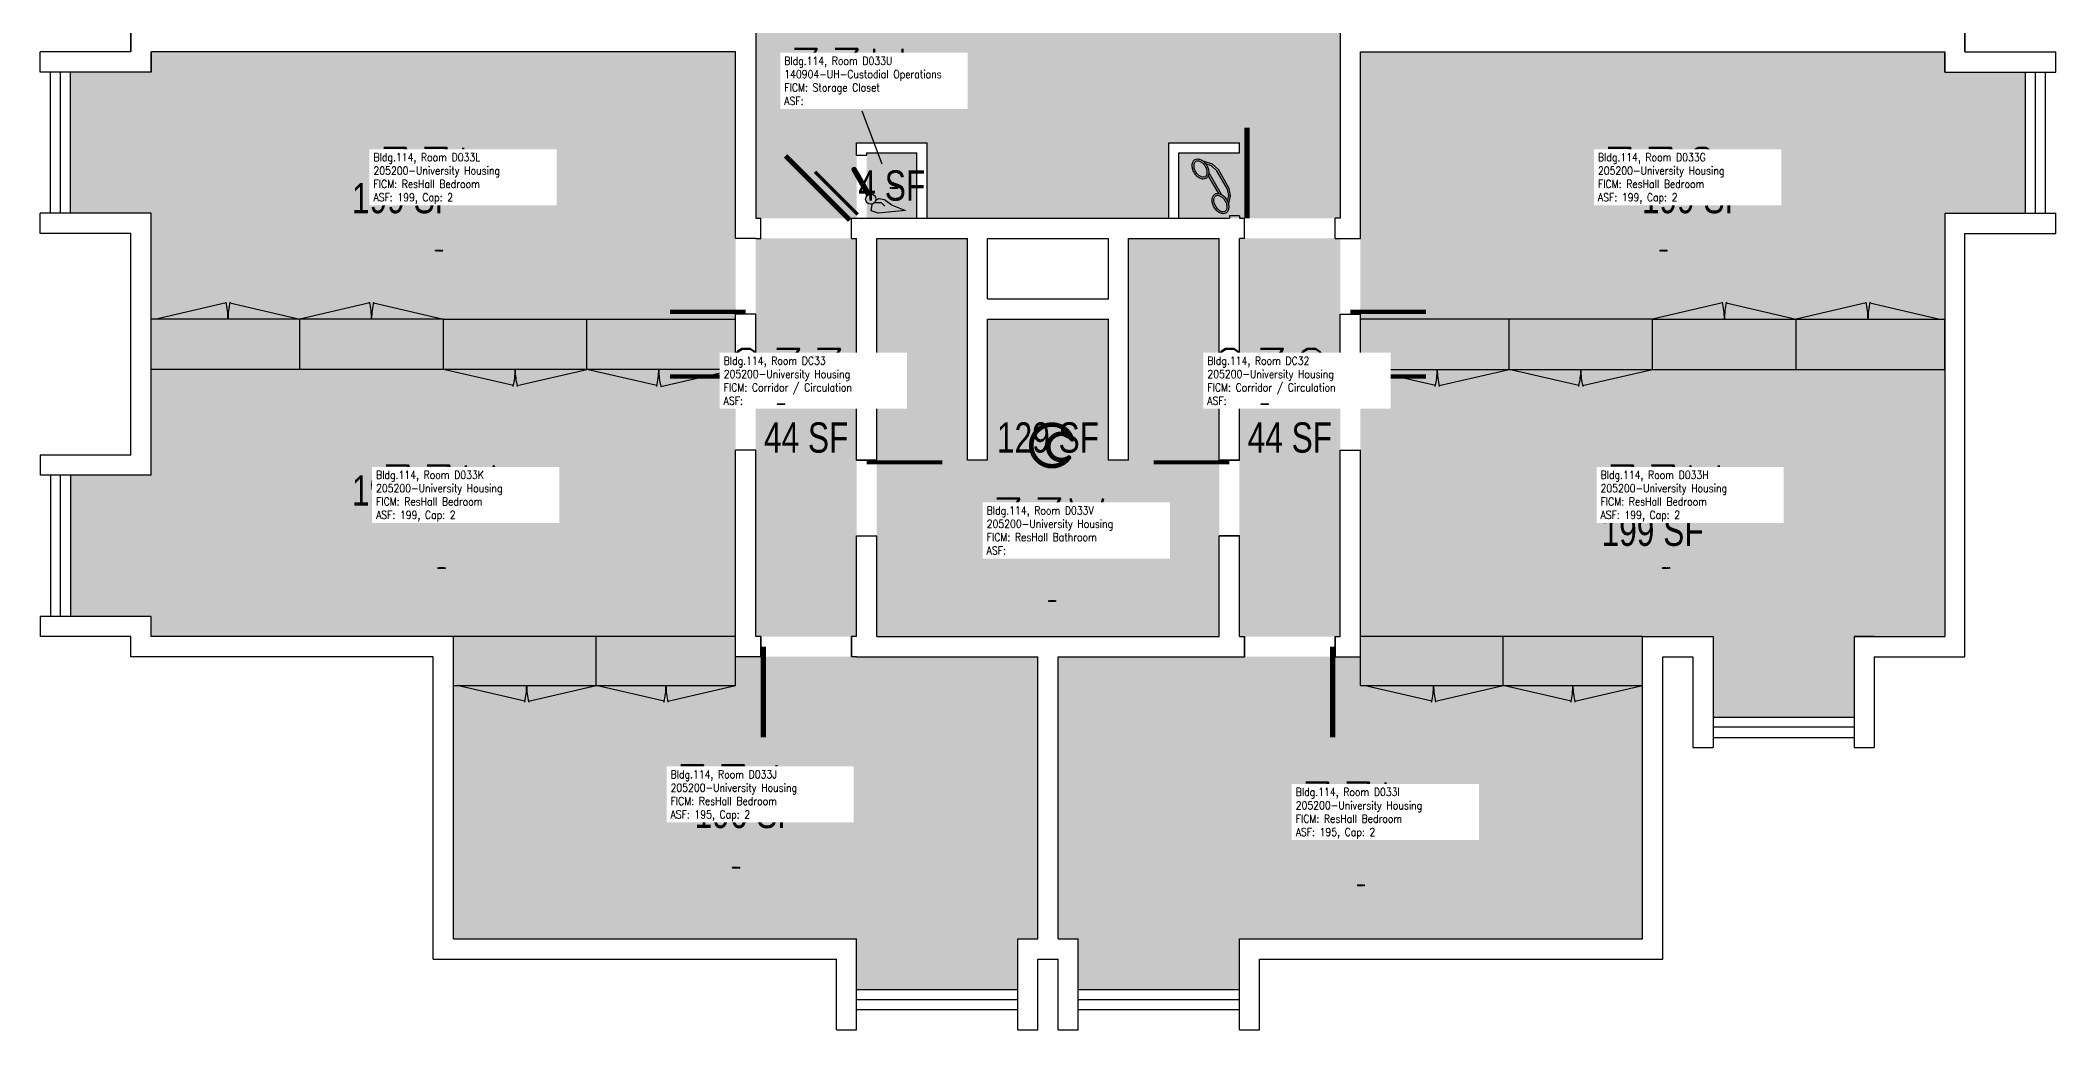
# Model space of a CAD drawing. Header units: inches. Extents: x 0 to 1220, y 0 to 2896.
# Drawn here: x 420 to 1220, y 2012 to 2405 of the extents above; entities that cross this region are included whole.
import ezdxf
from ezdxf.enums import TextEntityAlignment as Align

# ---------------------------------------------------------------- set-up
doc = ezdxf.new("R2010")
doc.units = ezdxf.units.IN
doc.header["$LTSCALE"] = 10
doc.header["$MEASUREMENT"] = 0
doc.layers.get('0').update_dxf_attribs({"linetype": 'CONTINUOUS'})
for name, color, linetype in [('A-DOOR', 2, 'CONTINUOUS'), ('A-FLOR', 3, 'CONTINUOUS'), ('A-GLAZ', 1, 'CONTINUOUS'), ('A-GLAZ-SILL', 2, 'CONTINUOUS'), ('A-IDEN-ICON', 4, 'CONTINUOUS'), ('A-IDEN-RNUM', 7, 'CONTINUOUS'), ('A-IDEN-SNUM', 4, 'CONTINUOUS'), ('A-IDEN-VNUM', 4, 'CONTINUOUS'), ('A-WALL', 5, 'CONTINUOUS'), ('AREA-TEXT', 3, 'CONTINUOUS'), ('Rooms-Category-Color', 7, 'CONTINUOUS'), ('Rooms-College-Color', 7, 'CONTINUOUS'), ('Rooms-Department-Color', 7, 'CONTINUOUS'), ('Rooms-Division-Color', 7, 'CONTINUOUS'), ('Rooms-Information', 7, 'CONTINUOUS')]:
    doc.layers.add(name, color=color, linetype=linetype)
doc.styles.add('AREA', font='arial.ttf', dxfattribs={"width": 0.75, "height": 12})
doc.styles.add('ROOMSNUMBER', font='txt.shx', dxfattribs={"height": 0.03})
doc.styles.add('ROOMVNUMBER', font='simplex.shx', dxfattribs={"width": 0.85})

# ---------------------------------------------------------------- blocks, each defined once
blk = doc.blocks.new('CPBATH')
at = {"color": 0, "linetype": 'ByBlock', "const_width": 0.0127}
for points in [[(0.0571, 0.0168, 0.861492), (-0.0551, 0, 1)], [(-0.0551, 0, 0.726902), (0.0487, -0.0337, 1)], [(0.0571, 0.0168, 0.729002), (-0.0084, -0.0042, 1)], [(-0.0084, -0.0042, 0.609468), (0.0487, -0.0337, 1)]]:
    blk.add_lwpolyline(points, format="xyb", dxfattribs=at)
at = {"color": 0, "linetype": 'ByBlock', "const_width": 0.00637}
for points in [[(0.0544, 0.0152, 1), (0.0599, 0.0184, 1)], [(0.0459, -0.0353, 1), (0.0515, -0.0321, 1)]]:
    blk.add_lwpolyline(points, format="xyb", close=True, dxfattribs=at)
blk = doc.blocks.new('CPPHONE')
at = {"color": 0, "linetype": 'ByBlock'}
for p, q in [((0.0096, 0.0252), (-0.0196, -0.0252)), ((0.0169, 0.0279), (-0.0182, -0.0329))]:
    blk.add_line(p, q, dxfattribs=at)
for points in [[(0.0364, 0.0572), (0.0417, 0.0308), (0.0382, 0.0108), (0.0082, -0.0411), (-0.0083, -0.0558), (-0.0338, -0.0645)], [(0.0334, 0.047), (0.0366, 0.0307), (0.0334, 0.0126), (0.0043, -0.0379), (-0.0109, -0.0514), (-0.0265, -0.0567)]]:
    blk.add_lwpolyline(points, dxfattribs=at)
for points in [[(0.0288, 0.0786, 0.139889), (0.0216, 0.0804, 0.107118), (0.0122, 0.0781, 0.079812), (0.0039, 0.0722, 0.067459), (-0.0035, 0.0626, 0.067459), (-0.008, 0.0515, 0.079812), (-0.009, 0.0413, 0.107118), (-0.0064, 0.032, 0.139889), (-0.0012, 0.0267, 0.139889), (0.0061, 0.0248, 0.107118), (0.0155, 0.0272, 0.079812), (0.0238, 0.0331, 0.067459), (0.0312, 0.0426, 0.067459), (0.0357, 0.0538, 0.079812), (0.0367, 0.0639, 0.107118), (0.034, 0.0732, 0.139889)], [(0.0263, 0.0743, 0.139889), (0.0218, 0.0754, 0.107118), (0.0144, 0.0736, 0.079812), (0.0074, 0.0686, 0.067459), (0.0008, 0.0601, 0.067459), (-0.0032, 0.0502, 0.079812), (-0.004, 0.0417, 0.107118), (-0.0019, 0.0344, 0.139889), (0.0013, 0.031, 0.139889), (0.0059, 0.0298, 0.107118), (0.0133, 0.0317, 0.079812), (0.0203, 0.0367, 0.067459), (0.0268, 0.0451, 0.067459), (0.0309, 0.055, 0.079812), (0.0317, 0.0636, 0.107118), (0.0296, 0.0709, 0.139889)], [(-0.0262, -0.0167, 0.139889), (-0.0334, -0.0148, 0.107118), (-0.0428, -0.0172, 0.079812), (-0.0511, -0.0231, 0.067459), (-0.0585, -0.0326, 0.067459), (-0.063, -0.0438, 0.079812), (-0.064, -0.0539, 0.107118), (-0.0614, -0.0632, 0.139889), (-0.0562, -0.0686, 0.139889), (-0.0489, -0.0704, 0.107118), (-0.0395, -0.0681, 0.079812), (-0.0312, -0.0622, 0.067459), (-0.0238, -0.0526, 0.067459), (-0.0193, -0.0415, 0.079812), (-0.0183, -0.0313, 0.107118), (-0.021, -0.022, 0.139889)], [(-0.0287, -0.021, 0.139889), (-0.0332, -0.0198, 0.107118), (-0.0406, -0.0217, 0.079812), (-0.0476, -0.0267, 0.067459), (-0.0542, -0.0351, 0.067459), (-0.0582, -0.045, 0.079812), (-0.059, -0.0536, 0.107118), (-0.0569, -0.0609, 0.139889), (-0.0537, -0.0643, 0.139889), (-0.0491, -0.0654, 0.107118), (-0.0417, -0.0636, 0.079812), (-0.0347, -0.0586, 0.067459), (-0.0282, -0.0501, 0.067459), (-0.0241, -0.0402, 0.079812), (-0.0233, -0.0317, 0.107118), (-0.0254, -0.0244, 0.139889)]]:
    blk.add_lwpolyline(points, format="xyb", close=True, dxfattribs=at)
blk = doc.blocks.new('CPCUST')
at = {"color": 0, "linetype": 'ByBlock'}
for p, q in [((0.0171, -0.0639), (0.02, -0.0466)), ((0.0262, -0.0408), (0.0446, -0.0406)), ((0.0297, -0.0341), (0.0376, -0.0302)), ((0.0376, -0.0302), (0.0533, -0.0324)), ((0.0446, -0.0406), (0.0543, -0.0505)), ((0.0533, -0.0324), (0.0745, -0.0479)), ((0.0745, -0.0479), (0.1117, -0.0625)), ((0.0358, -0.0705), (0.0171, -0.0639)), ((0.1117, -0.0625), (0.0358, -0.0705))]:
    blk.add_line(p, q, dxfattribs=at)
at = {"color": 0, "linetype": 'ByBlock', "const_width": 0.0075}
blk.add_lwpolyline([(-0.0332, 0.0481, 1), (-0.0268, 0.0519, 1)], format="xyb", close=True, dxfattribs=at)
at = {"color": 0, "linetype": 'ByBlock', "const_width": 0.015}
blk.add_lwpolyline([(-0.03, 0.05), (0.01, -0.0193)], dxfattribs=at)
at = {"color": 0, "linetype": 'ByBlock'}
blk.add_circle((0.0158, -0.0313), 0.0141, dxfattribs=at)

msp = doc.modelspace()

# ---------------------------------------------------------------- hatches: boundary and pattern name
at = {"layer": 'Rooms-Category-Color', "true_color": 0x728ef3}
for points in [[(868, 2334), (772, 2334), (772, 2363.99), (744, 2364), (744, 2334), (704, 2334), (704, 2574), (744, 2574), (744, 2544), (772, 2544), (772, 2574), (868, 2574), (868, 2544), (896, 2544), (896, 2574), (936, 2574), (936, 2334), (898, 2334), (872, 2334), (872, 2360), (896, 2360), (896, 2364), (868, 2364)], [(696, 2400), (464, 2400), (464, 2392), (432, 2392), (432, 2336), (464, 2336), (464, 2284), (696, 2284)], [(944, 2400), (1176, 2400), (1176, 2392), (1208, 2392), (1208, 2336), (1176, 2336), (1176, 2284), (944, 2284)], [(768, 2360), (748, 2360), (748, 2334), (768, 2334)], [(752, 2168), (888, 2168), (888, 2326), (852, 2326), (852, 2238), (844, 2238), (844, 2294), (796, 2294), (796, 2238), (788, 2238), (788, 2326), (752, 2326)], [(696, 2168), (464, 2168), (464, 2176), (432, 2176), (432, 2232), (464, 2232), (464, 2284), (696, 2284)], [(944, 2168), (1084, 2168), (1084, 2136), (1140, 2136), (1140, 2168), (1176, 2168), (1176, 2284), (944, 2284)], [(816, 2160), (696, 2160), (696, 2168), (584, 2168), (584, 2048), (744, 2048), (744, 2028), (808, 2028), (808, 2048), (816, 2048)], [(824, 2160), (944, 2160), (944, 2168), (1056, 2168), (1056, 2048), (896, 2048), (896, 2028), (832, 2028), (832, 2048), (824, 2048)]]:
    msp.add_hatch(color=171, dxfattribs=at).paths.add_polyline_path(points)
at = {"layer": 'Rooms-Category-Color', "true_color": 0xadadad}
for points in [[(744, 2168), (704, 2168), (704, 2326), (744, 2326)], [(936, 2168), (896, 2168), (896, 2326), (936, 2326)]]:
    msp.add_hatch(color=253, dxfattribs=at).paths.add_polyline_path(points)
at = {"layer": 'Rooms-College-Color', "true_color": 0xadadad}
for points in [[(868, 2334), (772, 2334), (772, 2363.99), (744, 2364), (744, 2334), (704, 2334), (704, 2574), (744, 2574), (744, 2544), (772, 2544), (772, 2574), (868, 2574), (868, 2544), (896, 2544), (896, 2574), (936, 2574), (936, 2334), (898, 2334), (872, 2334), (872, 2360), (896, 2360), (896, 2364), (868, 2364)], [(696, 2400), (464, 2400), (464, 2392), (432, 2392), (432, 2336), (464, 2336), (464, 2284), (696, 2284)], [(944, 2400), (1176, 2400), (1176, 2392), (1208, 2392), (1208, 2336), (1176, 2336), (1176, 2284), (944, 2284)], [(768, 2360), (748, 2360), (748, 2334), (768, 2334)], [(744, 2168), (704, 2168), (704, 2326), (744, 2326)], [(752, 2168), (888, 2168), (888, 2326), (852, 2326), (852, 2238), (844, 2238), (844, 2294), (796, 2294), (796, 2238), (788, 2238), (788, 2326), (752, 2326)], [(936, 2168), (896, 2168), (896, 2326), (936, 2326)], [(696, 2168), (464, 2168), (464, 2176), (432, 2176), (432, 2232), (464, 2232), (464, 2284), (696, 2284)], [(944, 2168), (1084, 2168), (1084, 2136), (1140, 2136), (1140, 2168), (1176, 2168), (1176, 2284), (944, 2284)], [(816, 2160), (696, 2160), (696, 2168), (584, 2168), (584, 2048), (744, 2048), (744, 2028), (808, 2028), (808, 2048), (816, 2048)], [(824, 2160), (944, 2160), (944, 2168), (1056, 2168), (1056, 2048), (896, 2048), (896, 2028), (832, 2028), (832, 2048), (824, 2048)]]:
    msp.add_hatch(color=253, dxfattribs=at).paths.add_polyline_path(points)
at = {"layer": 'Rooms-Department-Color', "true_color": 0x604aed}
for points in [[(868, 2334), (772, 2334), (772, 2363.99), (744, 2364), (744, 2334), (704, 2334), (704, 2574), (744, 2574), (744, 2544), (772, 2544), (772, 2574), (868, 2574), (868, 2544), (896, 2544), (896, 2574), (936, 2574), (936, 2334), (898, 2334), (872, 2334), (872, 2360), (896, 2360), (896, 2364), (868, 2364)], [(696, 2400), (464, 2400), (464, 2392), (432, 2392), (432, 2336), (464, 2336), (464, 2284), (696, 2284)], [(944, 2400), (1176, 2400), (1176, 2392), (1208, 2392), (1208, 2336), (1176, 2336), (1176, 2284), (944, 2284)], [(768, 2360), (748, 2360), (748, 2334), (768, 2334)], [(752, 2168), (888, 2168), (888, 2326), (852, 2326), (852, 2238), (844, 2238), (844, 2294), (796, 2294), (796, 2238), (788, 2238), (788, 2326), (752, 2326)], [(696, 2168), (464, 2168), (464, 2176), (432, 2176), (432, 2232), (464, 2232), (464, 2284), (696, 2284)], [(944, 2168), (1084, 2168), (1084, 2136), (1140, 2136), (1140, 2168), (1176, 2168), (1176, 2284), (944, 2284)], [(816, 2160), (696, 2160), (696, 2168), (584, 2168), (584, 2048), (744, 2048), (744, 2028), (808, 2028), (808, 2048), (816, 2048)], [(824, 2160), (944, 2160), (944, 2168), (1056, 2168), (1056, 2048), (896, 2048), (896, 2028), (832, 2028), (832, 2048), (824, 2048)]]:
    msp.add_hatch(color=173, dxfattribs=at).paths.add_polyline_path(points)
at = {"layer": 'Rooms-Department-Color', "true_color": 0xacacac}
for points in [[(744, 2168), (704, 2168), (704, 2326), (744, 2326)], [(936, 2168), (896, 2168), (896, 2326), (936, 2326)]]:
    msp.add_hatch(color=253, dxfattribs=at).paths.add_polyline_path(points)
at = {"layer": 'Rooms-Division-Color', "true_color": 0x604aed}
for points in [[(868, 2334), (772, 2334), (772, 2363.99), (744, 2364), (744, 2334), (704, 2334), (704, 2574), (744, 2574), (744, 2544), (772, 2544), (772, 2574), (868, 2574), (868, 2544), (896, 2544), (896, 2574), (936, 2574), (936, 2334), (898, 2334), (872, 2334), (872, 2360), (896, 2360), (896, 2364), (868, 2364)], [(696, 2400), (464, 2400), (464, 2392), (432, 2392), (432, 2336), (464, 2336), (464, 2284), (696, 2284)], [(944, 2400), (1176, 2400), (1176, 2392), (1208, 2392), (1208, 2336), (1176, 2336), (1176, 2284), (944, 2284)], [(768, 2360), (748, 2360), (748, 2334), (768, 2334)], [(752, 2168), (888, 2168), (888, 2326), (852, 2326), (852, 2238), (844, 2238), (844, 2294), (796, 2294), (796, 2238), (788, 2238), (788, 2326), (752, 2326)], [(696, 2168), (464, 2168), (464, 2176), (432, 2176), (432, 2232), (464, 2232), (464, 2284), (696, 2284)], [(944, 2168), (1084, 2168), (1084, 2136), (1140, 2136), (1140, 2168), (1176, 2168), (1176, 2284), (944, 2284)], [(816, 2160), (696, 2160), (696, 2168), (584, 2168), (584, 2048), (744, 2048), (744, 2028), (808, 2028), (808, 2048), (816, 2048)], [(824, 2160), (944, 2160), (944, 2168), (1056, 2168), (1056, 2048), (896, 2048), (896, 2028), (832, 2028), (832, 2048), (824, 2048)]]:
    msp.add_hatch(color=173, dxfattribs=at).paths.add_polyline_path(points)
at = {"layer": 'Rooms-Division-Color', "true_color": 0xadadad}
for points in [[(744, 2168), (704, 2168), (704, 2326), (744, 2326)], [(936, 2168), (896, 2168), (896, 2326), (936, 2326)]]:
    msp.add_hatch(color=253, dxfattribs=at).paths.add_polyline_path(points)

# ---------------------------------------------------------------- linework, layer by layer
at = {"layer": 'A-DOOR'}
for points in [[(899, 2334, 2, 2, 0), (899, 2370, 0, 0, -0.414214), (934, 2334, 0, 0, -0.814237)], [(741.29, 2333.29, 2, 2, 0), (715.84, 2358.75, 0, 0, 0.195255), (705.79, 2334, 0, 0, 0.195255)], [(744.47, 2335.47, 1.33, 1.33, 0), (727.5, 2352.44, 0, 0, -0.195255), (744, 2359.14, 0, 0, -0.195255)], [(700, 2296.83, 1.67, 1.67, 0), (670, 2296.83, 0, 0, -0.414214), (700, 2326, 0, 0, -0.814237)], [(940, 2296.83, 1.67, 1.67, 0), (970, 2296.83, 0, 0, 0.414214), (940, 2326, 0, 0, 0.814237)], [(700, 2271.17, 1.67, 1.67, 0), (670, 2271.17, 0, 0, 0.414214), (700, 2242, 0, 0, 0.814237)], [(940, 2271.17, 1.67, 1.67, 0), (970, 2271.17, 0, 0, -0.414214), (940, 2242, 0, 0, -0.814237)], [(748, 2237.17, 1.67, 1.67, 0), (778, 2237.17, 0, 0, -0.414214), (748, 2208, 0, 0, -0.814237)], [(892, 2237.17, 1.67, 1.67, 0), (862, 2237.17, 0, 0, 0.414214), (892, 2208, 0, 0, 0.814237)], [(707, 2164, 2, 2, 0), (707, 2128, 0, 0, 0.414214), (742, 2164, 0, 0, 0.814237)], [(933, 2164, 2, 2, 0), (933, 2128, 0, 0, -0.414214), (898, 2164, 0, 0, -0.814237)]]:
    msp.add_lwpolyline(points, format="xyseb", dxfattribs=at)
at = {"layer": 'A-FLOR'}
for p, q in [((493.77, 2300.41), (466, 2294)), ((495.23, 2300.41), (523, 2294)), ((550.77, 2300.41), (523, 2294)), ((552.23, 2300.41), (580, 2294)), ((1087.77, 2300.41), (1060, 2294)), ((1089.23, 2300.41), (1117, 2294)), ((1144.77, 2300.41), (1117, 2294)), ((1146.23, 2300.41), (1174, 2294)), ((464, 2274), (464, 2294)), ((580, 2294), (464, 2294)), ((523, 2274), (523, 2294)), ((580, 2274), (580, 2294)), ((580, 2294), (696, 2294)), ((637, 2274), (637, 2294)), ((1060, 2294), (944, 2294)), ((1003, 2274), (1003, 2294)), ((1060, 2274), (1060, 2294)), ((1060, 2294), (1176, 2294)), ((1117, 2274), (1117, 2294)), ((1176, 2274), (1176, 2294)), ((580, 2274), (464, 2274)), ((607.77, 2267.59), (580, 2274)), ((637, 2274), (580, 2274)), ((609.23, 2267.59), (637, 2274)), ((696, 2274), (637, 2274)), ((664.77, 2267.59), (637, 2274)), ((694, 2274), (637, 2274)), ((666.32, 2267.23), (695.63, 2274)), ((944, 2274), (1003, 2274)), ((973.77, 2267.59), (946, 2274)), ((946, 2274), (1003, 2274)), ((975.23, 2267.59), (1003, 2274)), ((1030.77, 2267.59), (1003, 2274)), ((1003, 2274), (1060, 2274)), ((1032.23, 2267.59), (1060, 2274)), ((1060, 2274), (1176, 2274)), ((584, 2148.6), (584, 2168)), ((696, 2168), (584, 2168)), ((640.71, 2148.6), (640.71, 2168)), ((696, 2148.6), (696, 2168)), ((944, 2148.6), (944, 2168)), ((1056, 2168), (944, 2168)), ((1000.71, 2148.6), (1000.71, 2168)), ((1056, 2148.6), (1056, 2168)), ((584, 2148.6), (640.71, 2148.6)), ((612.36, 2142.38), (585.42, 2148.6)), ((585.42, 2148.6), (640.71, 2148.6)), ((613.77, 2142.38), (640.71, 2148.6)), ((667.65, 2142.38), (640.71, 2148.6)), ((640.71, 2148.6), (696, 2148.6)), ((669.06, 2142.38), (696, 2148.6)), ((944, 2148.6), (1000.71, 2148.6)), ((972.36, 2142.38), (945.42, 2148.6)), ((945.42, 2148.6), (1000.71, 2148.6)), ((973.77, 2142.38), (1000.71, 2148.6)), ((1027.65, 2142.38), (1000.71, 2148.6)), ((1000.71, 2148.6), (1056, 2148.6)), ((1029.06, 2142.38), (1056, 2148.6))]:
    msp.add_line(p, q, dxfattribs=at)
for centre, radius, start, end in [((466, 2294), 28.5, 0, 13.7374), ((523, 2294), 28.5, 166.2626, 180), ((523, 2294), 28.5, 0, 13.7374), ((580, 2294), 28.5, 166.2626, 180), ((1060, 2294), 28.5, 0, 13.7374), ((1117, 2294), 28.5, 166.2626, 180), ((1117, 2294), 28.5, 0, 13.7374), ((1174, 2294), 28.5, 166.2626, 180), ((580, 2274), 28.5, 346.2626, 0), ((637, 2274), 28.5, 180, 193.7374), ((637, 2274), 28.5, 346.2626, 0), ((694, 2274), 28.5, 180, 193.7374), ((946, 2274), 28.5, 346.2626, 0), ((1003, 2274), 28.5, 180, 193.7374), ((1003, 2274), 28.5, 346.2626, 0), ((1060, 2274), 28.5, 180, 193.7374), ((585.42, 2148.6), 27.64, 346.2626, 0), ((640.71, 2148.6), 27.64, 180, 193.7374), ((640.71, 2148.6), 27.64, 346.2626, 0), ((696, 2148.6), 27.64, 180, 193.7374), ((945.42, 2148.6), 27.64, 346.2626, 0), ((1000.71, 2148.6), 27.64, 180, 193.7374), ((1000.71, 2148.6), 27.64, 346.2626, 0), ((1056, 2148.6), 27.64, 180, 193.7374)]:
    msp.add_arc(centre, radius, start, end, dxfattribs=at)
at = {"layer": 'A-GLAZ'}
for p, q in [((428, 2336), (428, 2392)), ((1212, 2336), (1212, 2392)), ((428, 2176), (428, 2232)), ((1140, 2132), (1084, 2132)), ((744, 2024), (808, 2024)), ((832, 2024), (896, 2024))]:
    msp.add_line(p, q, dxfattribs=at)
at = {"layer": 'A-GLAZ-SILL'}
for p, q in [((424, 2336), (424, 2392)), ((432, 2336), (432, 2392)), ((1208, 2336), (1208, 2392)), ((1216, 2336), (1216, 2392)), ((424, 2232), (424, 2176)), ((432, 2232), (432, 2176)), ((1084, 2136), (1140, 2136)), ((1084, 2128), (1140, 2128)), ((744, 2028), (808, 2028)), ((832, 2028), (896, 2028)), ((744, 2020), (808, 2020)), ((832, 2020), (896, 2020))]:
    msp.add_line(p, q, dxfattribs=at)
at = {"layer": 'A-IDEN-VNUM'}
msp.add_lwpolyline([(746.1, 2376.6), (754.04, 2355.62)], dxfattribs=at)
at = {"layer": 'A-WALL'}
for p, q in [((704, 2462), (704, 2334)), ((936, 2410), (936, 2334)), ((456, 2408), (456, 2400)), ((456, 2400), (456, 2408)), ((456, 2408), (456, 2400)), ((456, 2400), (456, 2408)), ((1184, 2408), (1184, 2400)), ((1184, 2400), (1184, 2408)), ((1184, 2408), (1184, 2400)), ((456, 2400), (420, 2400)), ((420, 2392), (420, 2400)), ((696, 2400), (464, 2400)), ((464, 2400), (464, 2392)), ((464, 2392), (464, 2400)), ((464, 2400), (464, 2392)), ((464, 2392), (464, 2400)), ((696, 2326), (696, 2400)), ((944, 2326), (944, 2400)), ((944, 2400), (1176, 2400)), ((1176, 2400), (1176, 2392)), ((1176, 2392), (1176, 2400)), ((1176, 2400), (1176, 2392)), ((1184, 2400), (1220, 2400)), ((1220, 2392), (1220, 2400)), ((464, 2392), (420, 2392)), ((1176, 2392), (1220, 2392)), ((744, 2359), (744, 2364)), ((744, 2364), (772, 2364)), ((772, 2334), (772, 2364)), ((868, 2334), (868, 2364)), ((868, 2364), (896, 2364)), ((896, 2360), (896, 2364)), ((744, 2359), (748, 2359)), ((748, 2360), (768, 2360)), ((748, 2360), (748, 2359)), ((768, 2334), (768, 2360)), ((872, 2334), (872, 2360)), ((872, 2360), (896, 2360)), ((464, 2336), (420, 2336)), ((420, 2328), (420, 2336)), ((464, 2232), (464, 2336)), ((704, 2334), (706, 2334)), ((706, 2326), (706, 2334)), ((742, 2334), (892, 2334)), ((742, 2326), (742, 2334)), ((896, 2335), (892, 2335)), ((892, 2335), (892, 2334)), ((896, 2335), (896, 2334)), ((896, 2334), (898, 2334)), ((898, 2326), (898, 2334)), ((936, 2334), (934, 2334)), ((934, 2326), (934, 2334)), ((1176, 2336), (1220, 2336)), ((1176, 2336), (1176, 2168)), ((1220, 2328), (1220, 2336)), ((456, 2328), (420, 2328)), ((456, 2240), (456, 2328)), ((704, 2326), (696, 2326)), ((704, 2326), (696, 2326)), ((704, 2326), (706, 2326)), ((742, 2326), (744, 2326)), ((744, 2238), (744, 2326)), ((752, 2238), (752, 2326)), ((752, 2326), (788, 2326)), ((788, 2238), (788, 2326)), ((796, 2326), (844, 2326)), ((796, 2302), (796, 2326)), ((844, 2302), (844, 2326)), ((852, 2238), (852, 2326)), ((852, 2326), (888, 2326)), ((888, 2238), (888, 2326)), ((896, 2238), (896, 2326)), ((898, 2326), (896, 2326)), ((934, 2326), (944, 2326)), ((936, 2326), (944, 2326)), ((1184, 2328), (1220, 2328)), ((1184, 2160), (1184, 2328)), ((796, 2302), (844, 2302)), ((696, 2272), (696, 2296)), ((704, 2296), (696, 2296)), ((704, 2296), (696, 2296)), ((704, 2272), (704, 2296)), ((796, 2238), (796, 2294)), ((796, 2294), (844, 2294)), ((844, 2238), (844, 2294)), ((936, 2296), (944, 2296)), ((936, 2272), (936, 2296)), ((936, 2296), (944, 2296)), ((944, 2272), (944, 2296)), ((704, 2272), (696, 2272)), ((704, 2272), (696, 2272)), ((936, 2272), (944, 2272)), ((936, 2272), (944, 2272)), ((696, 2160), (696, 2242)), ((704, 2242), (696, 2242)), ((704, 2242), (696, 2242)), ((704, 2168), (704, 2242)), ((936, 2168), (936, 2242)), ((936, 2242), (944, 2242)), ((936, 2242), (944, 2242)), ((944, 2160), (944, 2242)), ((456, 2240), (420, 2240)), ((420, 2240), (420, 2232)), ((752, 2238), (744, 2238)), ((744, 2238), (752, 2238)), ((796, 2238), (788, 2238)), ((852, 2238), (844, 2238)), ((888, 2238), (896, 2238)), ((896, 2238), (888, 2238)), ((464, 2232), (420, 2232)), ((744, 2168), (744, 2208)), ((744, 2208), (752, 2208)), ((744, 2208), (752, 2208)), ((752, 2168), (752, 2208)), ((888, 2168), (888, 2208)), ((888, 2208), (896, 2208)), ((896, 2208), (888, 2208)), ((896, 2168), (896, 2208)), ((464, 2176), (420, 2176)), ((420, 2176), (420, 2168)), ((464, 2168), (464, 2176)), ((456, 2168), (420, 2168)), ((456, 2160), (456, 2168)), ((584, 2168), (464, 2168)), ((584, 2048), (584, 2168)), ((706, 2168), (704, 2168)), ((706, 2160), (706, 2168)), ((706, 2168), (706, 2160)), ((742, 2160), (742, 2168)), ((744, 2168), (742, 2168)), ((742, 2168), (742, 2160)), ((752, 2168), (888, 2168)), ((896, 2168), (898, 2168)), ((898, 2160), (898, 2168)), ((898, 2168), (898, 2160)), ((934, 2160), (934, 2168)), ((934, 2168), (936, 2168)), ((934, 2168), (934, 2160)), ((1056, 2168), (1084, 2168)), ((1056, 2048), (1056, 2168)), ((1084, 2168), (1084, 2124)), ((1148, 2168), (1140, 2168)), ((1140, 2168), (1140, 2124)), ((1140, 2168), (1176, 2168)), ((576, 2160), (456, 2160)), ((576, 2040), (576, 2160)), ((704, 2160), (696, 2160)), ((706, 2160), (704, 2160)), ((744, 2160), (742, 2160)), ((744, 2160), (816, 2160)), ((816, 2048), (816, 2160)), ((824, 2160), (896, 2160)), ((824, 2048), (824, 2160)), ((896, 2160), (898, 2160)), ((934, 2160), (936, 2160)), ((936, 2160), (944, 2160)), ((1064, 2160), (1076, 2160)), ((1064, 2040), (1064, 2160)), ((1064, 2160), (1076, 2160)), ((1076, 2160), (1076, 2124)), ((1148, 2160), (1148, 2124)), ((1148, 2160), (1184, 2160)), ((1148, 2160), (1184, 2160)), ((1076, 2124), (1084, 2124)), ((1140, 2124), (1148, 2124)), ((584, 2048), (744, 2048)), ((744, 2012), (744, 2048)), ((808, 2012), (808, 2048)), ((808, 2048), (816, 2048)), ((824, 2048), (832, 2048)), ((832, 2012), (832, 2048)), ((896, 2012), (896, 2048)), ((896, 2048), (1056, 2048)), ((576, 2040), (736, 2040)), ((736, 2012), (736, 2040)), ((816, 2012), (816, 2040)), ((816, 2040), (824, 2040)), ((824, 2012), (824, 2040)), ((904, 2040), (1064, 2040)), ((904, 2012), (904, 2040)), ((736, 2012), (744, 2012)), ((808, 2012), (816, 2012)), ((824, 2012), (832, 2012)), ((896, 2012), (904, 2012))]:
    msp.add_line(p, q, dxfattribs=at)

# ---------------------------------------------------------------- block references
at = {"layer": 'A-IDEN-ICON', "xscale": 144, "yscale": 144, "zscale": 144}
for name, p in [('CPCUST', (747.37, 2346.13)), ('CPBATH', (821.29, 2243.88))]:
    msp.add_blockref(name, p, dxfattribs=at)
at = {"layer": 'A-IDEN-ICON', "xscale": -144, "yscale": 144.0000000015421, "zscale": 144, "rotation": 180}
msp.add_blockref('CPPHONE', (886.46, 2347.4, 0.04), dxfattribs=at)

# ---------------------------------------------------------------- texts
at = {"layer": 'A-IDEN-RNUM', "style": 'ROOMSNUMBER'}
for s, p in [('0033-U0', (757.28, 2345.85, -0.04)), ('0033-L0', (576.72, 2321.01)), ('0033-G0', (1062.77, 2321.01)), ('0C33-00', (712.5, 2260.04)), ('0C32-00', (904.5, 2260.04)), ('0033-K0', (577.74, 2194.99)), ('0033-H0', (1063.8, 2194.99)), ('0033-V0', (820.14, 2181.9)), ('0033-J0', (694.64, 2076.13)), ('0033-I0', (942.8, 2069.13))]:
    msp.add_text(s, height=0.36, rotation=360, dxfattribs=at).set_placement(p)
at = {"layer": 'A-IDEN-SNUM', "style": 'ROOMSNUMBER'}
for s, p in [('1140D033U0', (757.28, 2345.85, -0.04)), ('1140D033L0', (576.72, 2321.01)), ('1140D033G0', (1062.77, 2321.01)), ('1140DC3300', (712.5, 2260.04)), ('1140DC3200', (904.5, 2260.04)), ('1140D033K0', (577.74, 2194.99)), ('1140D033H0', (1063.8, 2194.99)), ('1140D033V0', (820.14, 2181.9)), ('1140D033J0', (694.64, 2076.13)), ('1140D033I0', (942.8, 2069.13))]:
    msp.add_text(s, height=0.36, rotation=360, dxfattribs=at).set_placement(p)
at = {"layer": 'A-IDEN-VNUM', "style": 'ROOMVNUMBER', "width": 0.85}
for s, p in [('33U', (715.31, 2379, -0.04)), ('33L', (552.25, 2339.67)), ('33G', (1038.3, 2339.67)), ('C33', (691.26, 2260)), ('C32', (883.26, 2260)), ('33K', (553.27, 2213.64)), ('33H', (1039.33, 2213.64)), ('33V', (795.67, 2200.56)), ('33J', (670.17, 2094.79)), ('33I', (918.33, 2087.79))]:
    msp.add_text(s, height=22.238, rotation=360, dxfattribs=at).set_placement(p)
at = {"layer": 'AREA-TEXT', "style": 'AREA', "width": 0.75}
for s, p in [('4 SF', (758, 2347)), ('199 SF', (564, 2342)), ('199 SF', (1076, 2342)), ('44 SF', (724, 2247)), ('129 SF', (820, 2247)), ('44 SF', (916, 2247)), ('199 SF', (564, 2226)), ('199 SF', (1060, 2210)), ('196 SF', (700, 2098)), ('196 SF', (940, 2098))]:
    msp.add_text(s, height=12, dxfattribs=at).set_placement(p, align=Align.MIDDLE_CENTER)

# ---------------------------------------------------------------- next in the draw order: texts
at = {"layer": 'Rooms-Information', "char_height": 3.1768, "width": 71.1604, "attachment_point": 7, "rotation": 360, "style": 'ROOMVNUMBER', "bg_fill": 3, "box_fill_scale": 1.5, "bg_fill_color": 256, "bg_fill_true_color": 13158600, "bg_fill_transparency": 0}
for s, insert in [('Bldg.114, Room D033U^M^J140904-UH-Custodial Operations^M^JFICM: Storage Closet^M^JASF: ', (715.31, 2379, -0.04)), ('Bldg.114, Room D033L^M^J205200-University Housing^M^JFICM: ResHall Bedroom^M^JASF: 199, Cap: 2', (552.25, 2339.67)), ('Bldg.114, Room D033G^M^J205200-University Housing^M^JFICM: ResHall Bedroom^M^JASF: 199, Cap: 2', (1038.3, 2339.67)), ('Bldg.114, Room DC33^M^J205200-University Housing^M^JFICM: Corridor / Circulation^M^JASF: ', (691.26, 2260)), ('Bldg.114, Room DC32^M^J205200-University Housing^M^JFICM: Corridor / Circulation^M^JASF: ', (883.26, 2260)), ('Bldg.114, Room D033K^M^J205200-University Housing^M^JFICM: ResHall Bedroom^M^JASF: 199, Cap: 2', (553.27, 2213.64)), ('Bldg.114, Room D033H^M^J205200-University Housing^M^JFICM: ResHall Bedroom^M^JASF: 199, Cap: 2', (1039.33, 2213.64)), ('Bldg.114, Room D033V^M^J205200-University Housing^M^JFICM: ResHall Bathroom^M^JASF: ', (795.67, 2200.56)), ('Bldg.114, Room D033J^M^J205200-University Housing^M^JFICM: ResHall Bedroom^M^JASF: 195, Cap: 2', (670.17, 2094.79)), ('Bldg.114, Room D033I^M^J205200-University Housing^M^JFICM: ResHall Bedroom^M^JASF: 195, Cap: 2', (918.33, 2087.79))]:
    msp.add_mtext(s, dxfattribs=dict(at, insert=insert))

doc.saveas('drawing.dxf')
